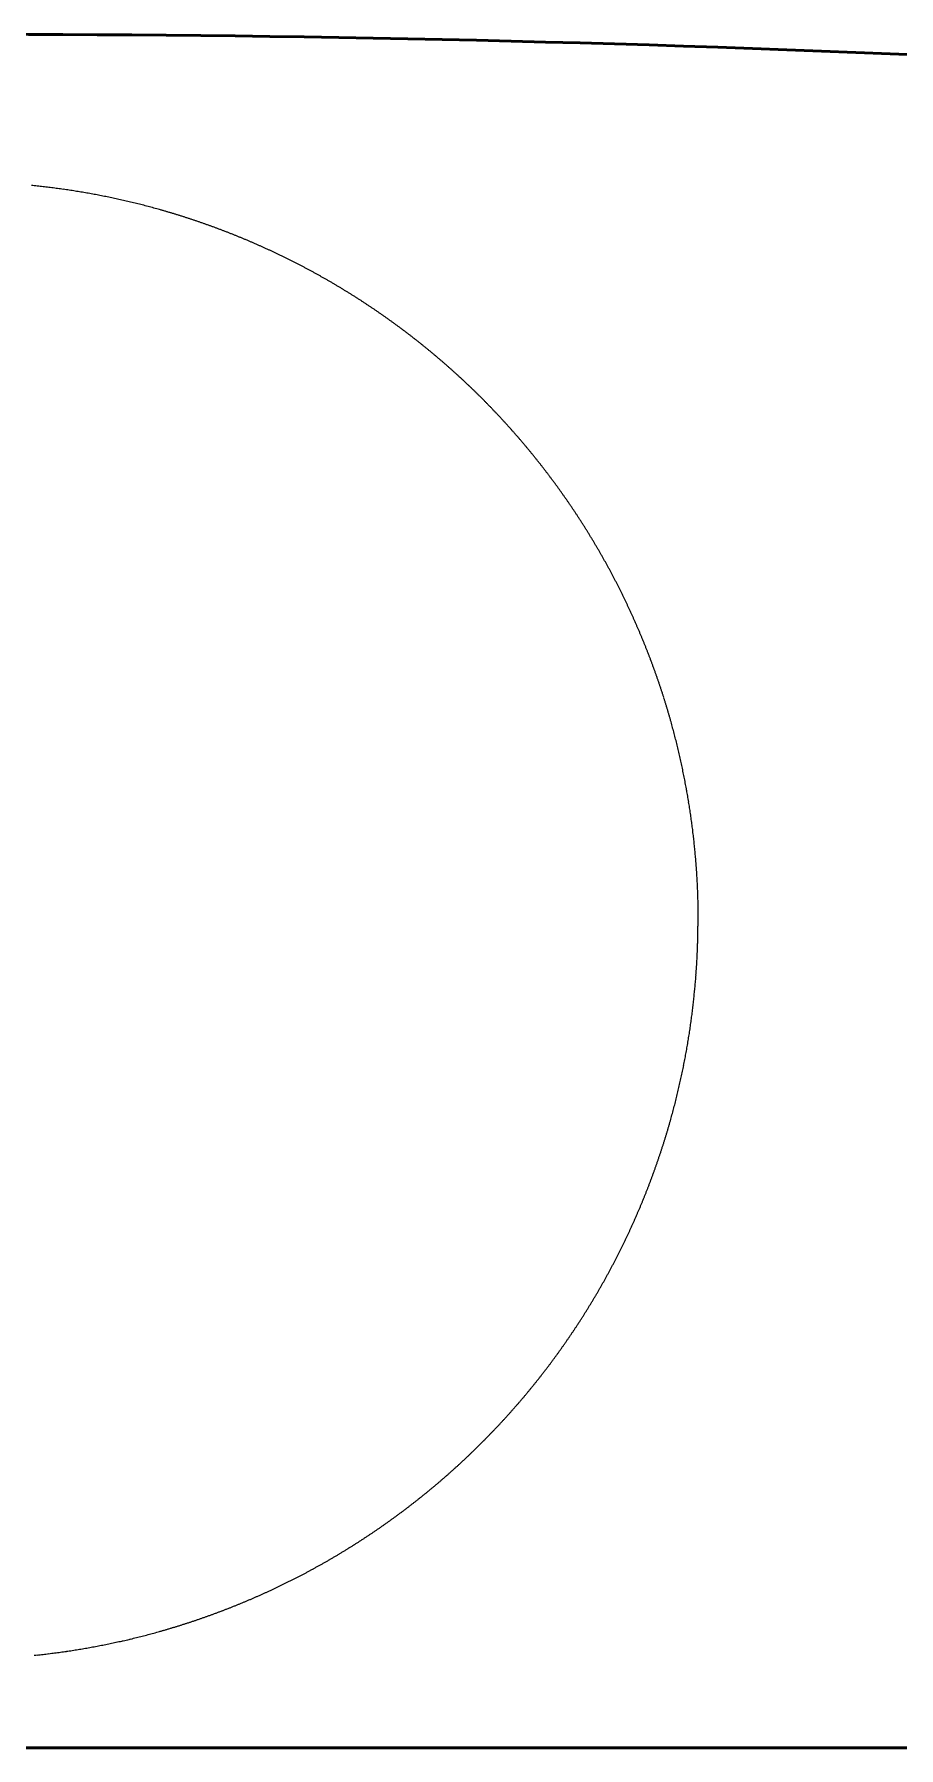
# Model space of a CAD drawing. Header units: millimetres. Extents: x 0 to 1808, y 25 to 605.
# Drawn here: x 929 to 1222, y 25 to 605 of the extents above; entities that cross this region are included whole.
import ezdxf

# ---------------------------------------------------------------- set-up
doc = ezdxf.new("R2010")
doc.units = ezdxf.units.MM
doc.layers.add('IV_OUTER_PROFILE', color=7, linetype='Continuous', lineweight=50)

msp = doc.modelspace()

# ---------------------------------------------------------------- linework, layer by layer
msp.add_line((1153.96, 304.79), (1153.87, 304.79))
for centre, radius, start, end in [((903.88, 304.55), 250.24, 84.18478, 84.41142), ((903.89, 304.68), 250.11, 83.95777, 84.18474), ((903.91, 304.82), 249.96, 83.73042, 83.95773), ((903.92, 304.99), 249.79, 83.50271, 83.73037), ((903.94, 305.17), 249.61, 83.27462, 83.50265), ((903.97, 305.37), 249.41, 83.04615, 83.27456), ((903.99, 305.58), 249.2, 82.81729, 83.04608), ((904.06, 306.14), 248.63, 82.58774, 82.81725), ((904.03, 305.88), 248.9, 82.35838, 82.58783), ((904, 305.63), 249.16, 82.12907, 82.35846), ((903.96, 305.39), 249.39, 81.89979, 82.12914), ((903.93, 305.18), 249.61, 81.67053, 81.89986), ((903.9, 304.98), 249.81, 81.44127, 81.67059), ((903.88, 304.8), 249.99, 81.21201, 81.44133), ((903.85, 304.64), 250.15, 80.98272, 81.21206), ((903.83, 304.5), 250.29, 80.7534, 80.98277), ((903.81, 304.37), 250.42, 80.52403, 80.75344), ((903.79, 304.26), 250.53, 80.29461, 80.52407), ((903.78, 304.17), 250.62, 80.06511, 80.29463), ((903.76, 304.1), 250.7, 79.83552, 80.06513), ((903.75, 304.04), 250.75, 79.60583, 79.83554), ((903.75, 304.01), 250.79, 79.37603, 79.60584), ((903.74, 303.98), 250.82, 79.14611, 79.37604), ((903.74, 303.98), 250.82, 78.91605, 79.14611), ((903.74, 303.99), 250.81, 78.68584, 78.91605), ((903.75, 304.02), 250.78, 78.45547, 78.68584), ((903.76, 304.06), 250.73, 78.22493, 78.45546), ((903.77, 304.13), 250.67, 77.99419, 78.22491), ((903.79, 304.2), 250.59, 77.76326, 77.99417), ((903.81, 304.3), 250.5, 77.53212, 77.76323), ((903.83, 304.41), 250.38, 77.30075, 77.53208), ((903.86, 304.53), 250.26, 77.06914, 77.30071), ((903.89, 304.67), 250.11, 76.83729, 77.0691), ((903.93, 304.83), 249.95, 76.60517, 76.83724), ((903.97, 305), 249.77, 76.37278, 76.60511), ((904.02, 305.19), 249.58, 76.1401, 76.37272), ((904.07, 305.39), 249.37, 75.90713, 76.14004), ((904.12, 305.61), 249.15, 75.67385, 75.90706), ((904.18, 305.84), 248.91, 75.44024, 75.67377), ((904.68, 307.76), 246.93, 75.20457, 75.44006), ((904.83, 308.36), 246.3, 74.96805, 75.20423), ((904.73, 307.98), 246.7, 74.73231, 74.96818), ((904.63, 307.6), 247.09, 74.49686, 74.73244), ((904.53, 307.24), 247.47, 74.26169, 74.49698), ((904.43, 306.89), 247.83, 74.02678, 74.2618), ((904.34, 306.56), 248.17, 73.79213, 74.02689), ((904.24, 306.24), 248.51, 73.55773, 73.79224), ((904.15, 305.93), 248.83, 73.32356, 73.55783), ((904.07, 305.64), 249.13, 73.08961, 73.32365), ((903.98, 305.36), 249.43, 72.85587, 73.0897), ((903.9, 305.09), 249.7, 72.62232, 72.85595), ((903.82, 304.84), 249.97, 72.38897, 72.62241), ((903.75, 304.6), 250.22, 72.1558, 72.38905), ((903.67, 304.38), 250.45, 71.92279, 72.15587), ((903.61, 304.17), 250.67, 71.68993, 71.92285), ((903.54, 303.97), 250.88, 71.45722, 71.68999), ((903.48, 303.79), 251.07, 71.22464, 71.45728), ((903.42, 303.62), 251.25, 70.99218, 71.22469), ((903.37, 303.47), 251.41, 70.75983, 70.99223), ((903.32, 303.33), 251.56, 70.52758, 70.75987), ((903.28, 303.2), 251.7, 70.29541, 70.52762), ((903.24, 303.09), 251.82, 70.06333, 70.29545), ((903.2, 302.99), 251.92, 69.8313, 70.06336), ((903.17, 302.9), 252.01, 69.59934, 69.83133), ((903.14, 302.83), 252.09, 69.36741, 69.59936), ((903.12, 302.77), 252.15, 69.13552, 69.36743), ((903.11, 302.73), 252.2, 68.90365, 69.13553), ((903.09, 302.7), 252.23, 68.67178, 68.90365), ((903.09, 302.69), 252.24, 68.43992, 68.67179), ((903.09, 302.68), 252.25, 68.20804, 68.43992), ((903.09, 302.7), 252.23, 67.97614, 68.20804), ((903.1, 302.72), 252.21, 67.74421, 67.97613), ((903.12, 302.76), 252.17, 67.51223, 67.74419), ((903.14, 302.81), 252.11, 67.28019, 67.51221), ((903.17, 302.88), 252.04, 67.04808, 67.28017), ((903.2, 302.96), 251.95, 66.8159, 67.04806), ((903.24, 303.05), 251.85, 66.58362, 66.81587), ((903.29, 303.15), 251.74, 66.35125, 66.58359), ((903.34, 303.27), 251.61, 66.11876, 66.35121), ((903.4, 303.4), 251.46, 65.88615, 66.11871), ((903.46, 303.55), 251.3, 65.6534, 65.8861), ((903.53, 303.71), 251.13, 65.42051, 65.65335), ((903.61, 303.88), 250.94, 65.18746, 65.42045), ((903.69, 304.06), 250.74, 64.95425, 65.1874), ((903.78, 304.26), 250.53, 64.72085, 64.95418), ((903.88, 304.46), 250.3, 64.48727, 64.72078), ((903.99, 304.68), 250.06, 64.25348, 64.48719), ((904.1, 304.91), 249.8, 64.01949, 64.2534), ((904.22, 305.16), 249.53, 63.78527, 64.0194), ((904.34, 305.42), 249.24, 63.55081, 63.78518), ((904.47, 305.68), 248.94, 63.31611, 63.55072), ((904.61, 305.96), 248.63, 63.08116, 63.31601), ((904.76, 306.25), 248.3, 62.84593, 63.08105), ((904.92, 306.56), 247.96, 62.61043, 62.84583), ((905.08, 306.87), 247.61, 62.37464, 62.61032), ((905.25, 307.19), 247.25, 62.13855, 62.37452), ((905.42, 307.53), 246.87, 61.90214, 62.13843), ((905.61, 307.87), 246.47, 61.66542, 61.90202), ((905.82, 308.26), 246.04, 61.42831, 61.66527), ((905.91, 308.44), 245.83, 61.19111, 61.42821), ((905.7, 308.06), 246.27, 60.95465, 61.19125), ((905.5, 307.68), 246.7, 60.71867, 60.95479), ((905.29, 307.32), 247.11, 60.48316, 60.7188), ((905.1, 306.97), 247.51, 60.2481, 60.48329), ((904.91, 306.64), 247.9, 60.01349, 60.24822), ((904.72, 306.31), 248.27, 59.77931, 60.01361), ((904.54, 306), 248.63, 59.54555, 59.77942), ((904.37, 305.71), 248.97, 59.31219, 59.54565), ((904.2, 305.42), 249.3, 59.07924, 59.31229), ((904.04, 305.15), 249.62, 58.84666, 59.07933), ((903.88, 304.9), 249.92, 58.61446, 58.84676), ((903.73, 304.65), 250.2, 58.38262, 58.61455), ((903.59, 304.42), 250.47, 58.15113, 58.3827), ((903.46, 304.21), 250.73, 57.91997, 58.15121), ((903.33, 304), 250.97, 57.68914, 57.92005), ((903.21, 303.81), 251.19, 57.45862, 57.68921), ((903.1, 303.64), 251.4, 57.2284, 57.45868), ((903, 303.48), 251.59, 56.99847, 57.22846), ((902.9, 303.33), 251.76, 56.76881, 56.99852), ((902.82, 303.2), 251.92, 56.53941, 56.76886), ((902.74, 303.08), 252.06, 56.31026, 56.53945), ((902.67, 302.98), 252.18, 56.08136, 56.3103), ((902.61, 302.89), 252.29, 55.85267, 56.08139), ((902.56, 302.82), 252.38, 55.6242, 55.8527), ((902.52, 302.76), 252.46, 55.39593, 55.62422), ((902.49, 302.71), 252.51, 55.16784, 55.39594), ((902.47, 302.68), 252.55, 54.93993, 55.16785), ((902.45, 302.66), 252.57, 54.71218, 54.93994), ((902.45, 302.66), 252.57, 54.48458, 54.71218), ((902.46, 302.67), 252.56, 54.25712, 54.48458), ((902.48, 302.7), 252.53, 54.02978, 54.25711), ((902.51, 302.74), 252.47, 53.80254, 54.02976), ((902.55, 302.79), 252.41, 53.57541, 53.80252), ((902.6, 302.86), 252.32, 53.34836, 53.57538), ((902.66, 302.95), 252.21, 53.12138, 53.34832), ((902.74, 303.05), 252.09, 52.89445, 53.12134), ((902.83, 303.16), 251.95, 52.66757, 52.89441), ((902.92, 303.29), 251.78, 52.44072, 52.66752), ((903.03, 303.43), 251.61, 52.21389, 52.44067), ((903.15, 303.59), 251.41, 51.98706, 52.21383), ((903.29, 303.76), 251.19, 51.76022, 51.98699), ((903.43, 303.95), 250.95, 51.53336, 51.76015), ((903.59, 304.15), 250.7, 51.30646, 51.53328), ((903.76, 304.36), 250.43, 51.07951, 51.30637), ((903.94, 304.59), 250.13, 50.85249, 51.07942), ((904.14, 304.83), 249.82, 50.62539, 50.85239), ((904.35, 305.08), 249.49, 50.3982, 50.62529), ((904.57, 305.35), 249.14, 50.17091, 50.3981), ((904.81, 305.64), 248.77, 49.94349, 50.1708), ((905.06, 305.93), 248.39, 49.71594, 49.94337), ((905.32, 306.24), 247.98, 49.48824, 49.71581), ((905.59, 306.57), 247.56, 49.26037, 49.48811), ((905.88, 306.9), 247.11, 49.03232, 49.26023), ((906.19, 307.25), 246.65, 48.80408, 49.03218), ((906.5, 307.62), 246.17, 48.57563, 48.80393), ((906.83, 307.99), 245.67, 48.34696, 48.57548), ((906.4, 307.5), 246.32, 48.11974, 48.34739), ((903.63, 304.4), 250.48, 47.8978, 48.12137), ((903.75, 304.53), 250.3, 47.67431, 47.89775), ((903.85, 304.64), 250.16, 47.45098, 47.67427), ((903.93, 304.73), 250.04, 47.22784, 47.45095), ((903.99, 304.8), 249.95, 47.00489, 47.22781), ((904.03, 304.85), 249.88, 46.78215, 47.00487), ((904.06, 304.87), 249.84, 46.55965, 46.78214), ((904.07, 304.88), 249.83, 46.3374, 46.55965), ((904.06, 304.87), 249.85, 46.11542, 46.33741), ((904.02, 304.84), 249.89, 45.89372, 46.11543), ((903.97, 304.78), 249.96, 45.67233, 45.89374), ((903.91, 304.71), 250.06, 45.45126, 45.67236), ((903.82, 304.62), 250.19, 45.23052, 45.45129), ((903.71, 304.51), 250.35, 45.01014, 45.23057), ((903.43, 304.23), 250.74, 44.79015, 45.01005), ((904.63, 305.42), 249.05, 44.5682, 44.78976), ((904.45, 305.25), 249.3, 44.34664, 44.56828), ((904.28, 305.09), 249.53, 44.12498, 44.34671), ((904.14, 304.95), 249.74, 43.9032, 44.12504), ((904, 304.82), 249.92, 43.68129, 43.90325), ((903.89, 304.7), 250.08, 43.45924, 43.68134), ((903.78, 304.61), 250.23, 43.23703, 43.45928), ((903.69, 304.52), 250.35, 43.01464, 43.23706), ((903.62, 304.45), 250.45, 42.79206, 43.01467), ((903.56, 304.4), 250.53, 42.56929, 42.79209), ((903.52, 304.36), 250.59, 42.34629, 42.5693), ((903.49, 304.33), 250.63, 42.12307, 42.3463), ((903.48, 304.32), 250.65, 41.8996, 42.12307), ((903.48, 304.32), 250.65, 41.67587, 41.8996), ((903.49, 304.33), 250.62, 41.45187, 41.67586), ((903.52, 304.36), 250.58, 41.22758, 41.45185), ((903.57, 304.4), 250.52, 41.00299, 41.22756), ((903.63, 304.45), 250.45, 40.77809, 41.00297), ((903.7, 304.52), 250.35, 40.55286, 40.77806), ((903.79, 304.59), 250.23, 40.32729, 40.55282), ((903.89, 304.68), 250.1, 40.10136, 40.32725), ((904.01, 304.78), 249.94, 39.87507, 40.10132), ((904.14, 304.89), 249.77, 39.6484, 39.87502), ((904.28, 305.01), 249.58, 39.42134, 39.64834), ((904.44, 305.14), 249.38, 39.19386, 39.42127), ((904.52, 305.2), 249.28, 38.96602, 39.19373), ((905.74, 306.19), 247.7, 38.73644, 38.9658), ((905.47, 305.98), 248.05, 38.5073, 38.73654), ((905.21, 305.77), 248.39, 38.27827, 38.5074), ((904.97, 305.57), 248.7, 38.04932, 38.27836), ((904.73, 305.39), 248.99, 37.82045, 38.04941), ((904.52, 305.22), 249.27, 37.59164, 37.82053), ((904.31, 305.06), 249.53, 37.36287, 37.59171), ((904.12, 304.92), 249.77, 37.13413, 37.36294), ((903.94, 304.78), 249.99, 36.90542, 37.1342), ((903.78, 304.66), 250.19, 36.67671, 36.90548), ((903.63, 304.55), 250.38, 36.44799, 36.67676), ((903.5, 304.45), 250.55, 36.21925, 36.44804), ((903.38, 304.36), 250.7, 35.99048, 36.2193), ((903.27, 304.29), 250.83, 35.76166, 35.99052), ((903.18, 304.22), 250.94, 35.53278, 35.76169), ((903.1, 304.16), 251.04, 35.30382, 35.53281), ((903.04, 304.12), 251.11, 35.07478, 35.30385), ((902.99, 304.08), 251.17, 34.84564, 35.0748), ((902.96, 304.06), 251.22, 34.61639, 34.84565), ((902.94, 304.05), 251.24, 34.38701, 34.6164), ((902.93, 304.04), 251.25, 34.1575, 34.38701), ((902.94, 304.05), 251.24, 33.92783, 34.15749), ((902.96, 304.06), 251.21, 33.698, 33.92782), ((903, 304.09), 251.17, 33.468, 33.69799), ((903.05, 304.12), 251.11, 33.23781, 33.46798), ((903.11, 304.16), 251.03, 33.00741, 33.23778), ((903.19, 304.22), 250.93, 32.7768, 33.00738), ((903.29, 304.28), 250.82, 32.54597, 32.77677), ((903.39, 304.35), 250.69, 32.3149, 32.54593), ((903.52, 304.42), 250.55, 32.08358, 32.31485), ((903.65, 304.51), 250.39, 31.85199, 32.08353), ((903.8, 304.6), 250.21, 31.62013, 31.85194), ((903.97, 304.7), 250.02, 31.38798, 31.62007), ((904.14, 304.81), 249.81, 31.15554, 31.38792), ((904.34, 304.93), 249.58, 30.92278, 31.15547), ((904.54, 305.05), 249.35, 30.6897, 30.9227), ((904.76, 305.18), 249.09, 30.45628, 30.68962), ((904.99, 305.32), 248.82, 30.22251, 30.45619), ((905.24, 305.46), 248.54, 29.98838, 30.22242), ((905.5, 305.61), 248.24, 29.75389, 29.98829), ((905.62, 305.69), 248.09, 29.51907, 29.75369), ((907.46, 306.73), 245.98, 29.28204, 29.51875), ((907.11, 306.53), 246.39, 29.04578, 29.28217), ((906.77, 306.34), 246.78, 28.80982, 29.0459), ((906.44, 306.16), 247.15, 28.57415, 28.80994), ((906.12, 305.98), 247.52, 28.33876, 28.57426), ((905.81, 305.82), 247.87, 28.10363, 28.33887), ((905.51, 305.66), 248.2, 27.86877, 28.10374), ((905.23, 305.5), 248.53, 27.63415, 27.86887), ((904.95, 305.36), 248.84, 27.39976, 27.63424), ((904.69, 305.22), 249.13, 27.1656, 27.39985), ((904.44, 305.09), 249.41, 26.93165, 27.16568), ((904.2, 304.97), 249.68, 26.6979, 26.93173), ((903.97, 304.86), 249.94, 26.46434, 26.69797), ((903.76, 304.75), 250.18, 26.23095, 26.46441), ((903.56, 304.65), 250.4, 25.99774, 26.23102), ((903.37, 304.56), 250.61, 25.76468, 25.99781), ((903.19, 304.47), 250.81, 25.53177, 25.76474), ((903.02, 304.39), 251, 25.29899, 25.53183), ((902.87, 304.32), 251.16, 25.06634, 25.29904), ((902.73, 304.25), 251.32, 24.8338, 25.06639), ((902.6, 304.2), 251.46, 24.60135, 24.83384), ((902.49, 304.14), 251.58, 24.369, 24.60139), ((902.39, 304.1), 251.7, 24.13673, 24.36904), ((902.3, 304.06), 251.79, 23.90452, 24.13676), ((902.22, 304.02), 251.87, 23.67238, 23.90455), ((902.16, 304), 251.94, 23.44027, 23.6724), ((902.11, 303.98), 251.99, 23.20821, 23.44029), ((902.08, 303.96), 252.03, 22.97616, 23.20822), ((902.06, 303.95), 252.06, 22.74413, 22.97617), ((902.05, 303.95), 252.06, 22.5121, 22.74413), ((902.05, 303.95), 252.06, 22.28006, 22.5121), ((902.07, 303.96), 252.04, 22.048, 22.28005), ((902.11, 303.97), 252, 21.8159, 22.04799), ((902.15, 303.99), 251.95, 21.58377, 21.81589), ((902.21, 304.01), 251.89, 21.35158, 21.58375), ((902.29, 304.04), 251.81, 21.11932, 21.35155), ((902.37, 304.08), 251.72, 20.88699, 21.11929), ((902.47, 304.11), 251.61, 20.65457, 20.88696), ((902.59, 304.16), 251.49, 20.42206, 20.65454), ((902.72, 304.21), 251.35, 20.18943, 20.42202), ((902.86, 304.26), 251.2, 19.95669, 20.18939), ((903.01, 304.32), 251.03, 19.72381, 19.95663), ((903.18, 304.38), 250.85, 19.49079, 19.72375), ((903.37, 304.44), 250.66, 19.25762, 19.49073), ((903.56, 304.51), 250.45, 19.02428, 19.25755), ((903.77, 304.58), 250.23, 18.79076, 19.02421), ((904, 304.66), 249.99, 18.55706, 18.79069), ((904.24, 304.74), 249.74, 18.32316, 18.55698), ((904.49, 304.82), 249.47, 18.08906, 18.32308), ((904.75, 304.91), 249.2, 17.85473, 18.08897), ((905.03, 305), 248.9, 17.62017, 17.85464), ((905.32, 305.09), 248.6, 17.38537, 17.62007), ((905.63, 305.19), 248.28, 17.15031, 17.38526), ((905.95, 305.29), 247.94, 16.91499, 17.1502), ((906.28, 305.39), 247.6, 16.67939, 16.91488), ((906.62, 305.49), 247.24, 16.44351, 16.67928), ((906.98, 305.6), 246.86, 16.20733, 16.44339), ((907.35, 305.71), 246.48, 15.97084, 16.2072), ((907.7, 305.81), 246.12, 15.73404, 15.97069), ((908.47, 306.03), 245.31, 15.49657, 15.73392), ((908.04, 305.91), 245.76, 15.25988, 15.49671), ((907.61, 305.79), 246.2, 15.02369, 15.26002), ((907.2, 305.68), 246.63, 14.788, 15.02383), ((906.81, 305.57), 247.04, 14.55277, 14.78813), ((906.42, 305.47), 247.44, 14.31801, 14.5529), ((906.05, 305.38), 247.82, 14.08371, 14.31813), ((905.69, 305.29), 248.19, 13.84984, 14.08382), ((905.34, 305.2), 248.55, 13.61641, 13.84995), ((905.01, 305.12), 248.89, 13.38339, 13.61651), ((904.69, 305.04), 249.22, 13.15078, 13.38349), ((904.39, 304.97), 249.53, 12.91856, 13.15087), ((904.1, 304.91), 249.83, 12.68672, 12.91865), ((903.82, 304.84), 250.11, 12.45525, 12.6868), ((903.56, 304.79), 250.38, 12.22414, 12.45533), ((903.32, 304.73), 250.63, 11.99337, 12.22421), ((903.09, 304.68), 250.86, 11.76293, 11.99344), ((902.87, 304.64), 251.08, 11.53282, 11.763), ((902.67, 304.6), 251.29, 11.30301, 11.53288), ((902.49, 304.56), 251.47, 11.0735, 11.30307), ((902.32, 304.53), 251.64, 10.84428, 11.07356), ((902.17, 304.5), 251.8, 10.61532, 10.84432), ((902.04, 304.47), 251.93, 10.38662, 10.61536), ((901.92, 304.45), 252.05, 10.15817, 10.38666), ((901.82, 304.43), 252.16, 9.92995, 10.1582), ((901.73, 304.42), 252.24, 9.70195, 9.92998), ((901.67, 304.41), 252.31, 9.47416, 9.70197), ((901.62, 304.4), 252.36, 9.24657, 9.47418), ((901.58, 304.39), 252.39, 9.01915, 9.24658), ((901.57, 304.39), 252.41, 8.79191, 9.01916), ((901.57, 304.39), 252.41, 8.56482, 8.79191), ((901.59, 304.39), 252.39, 8.33787, 8.56481), ((901.63, 304.4), 252.35, 8.11106, 8.33786), ((901.69, 304.41), 252.29, 7.88436, 8.11104), ((901.76, 304.42), 252.21, 7.65777, 7.88434), ((901.86, 304.43), 252.12, 7.43126, 7.65774), ((901.97, 304.44), 252.01, 7.20483, 7.43123), ((902.1, 304.46), 251.88, 6.97847, 7.20479), ((902.25, 304.48), 251.72, 6.75216, 6.97843), ((902.42, 304.5), 251.56, 6.52588, 6.75211), ((902.6, 304.52), 251.37, 6.29963, 6.52582), ((902.81, 304.54), 251.16, 6.07338, 6.29957), ((903.03, 304.57), 250.93, 5.84714, 6.07332), ((903.28, 304.59), 250.69, 5.62087, 5.84706), ((903.54, 304.62), 250.42, 5.39457, 5.62079), ((903.82, 304.65), 250.14, 5.16823, 5.39449), ((904.12, 304.68), 249.84, 4.94182, 5.16814), ((904.44, 304.7), 249.52, 4.71535, 4.94173), ((904.78, 304.73), 249.17, 4.48878, 4.71524), ((905.14, 304.76), 248.81, 4.26211, 4.48867), ((905.52, 304.79), 248.43, 4.03532, 4.26199), ((905.92, 304.82), 248.04, 3.8084, 4.0352), ((906.34, 304.85), 247.62, 3.58134, 3.80827), ((906.77, 304.87), 247.18, 3.35411, 3.5812), ((907.23, 304.9), 246.72, 3.12671, 3.35397), ((907.71, 304.93), 246.25, 2.89912, 3.12656), ((908.2, 304.95), 245.75, 2.67132, 2.89896), ((908.71, 304.98), 245.24, 2.4433, 2.67116), ((907.26, 304.91), 246.7, 2.21757, 2.44377), ((903.11, 304.75), 250.85, 1.99724, 2.21931), ((903.86, 304.77), 250.1, 1.77465, 1.99702), ((904.42, 304.79), 249.54, 1.55192, 1.77448), ((904.79, 304.8), 249.16, 1.3292, 1.55182), ((904.98, 304.81), 248.98, 1.10659, 1.32915), ((904.97, 304.81), 248.98, 0.88424, 1.1066), ((904.78, 304.8), 249.17, 0.66225, 0.8843), ((904.4, 304.8), 249.55, 0.44077, 0.66237), ((907.61, 304.8), 246.26, 359.10084, 359.32549), ((908.12, 304.79), 245.74, 359.32533, 359.55015), ((908.66, 304.79), 245.21, 359.54999, 359.775), ((909.22, 304.79), 244.65, 359.77483, 0.00004), ((903.83, 304.79), 250.13, 0.21991, 0.44094), ((903.06, 304.79), 250.89, 359.9998, 0.22014), ((904.94, 304.86), 248.93, 357.75651, 357.98044), ((905.33, 304.85), 248.53, 357.98033, 358.20434), ((905.75, 304.84), 248.12, 358.20422, 358.42833), ((906.18, 304.82), 247.69, 358.4282, 358.65243), ((906.64, 304.81), 247.23, 358.65229, 358.87664), ((907.11, 304.81), 246.76, 358.8765, 359.10099), ((903.02, 304.95), 250.85, 356.41432, 356.63808), ((903.29, 304.94), 250.58, 356.638, 356.86176), ((903.58, 304.92), 250.29, 356.86168, 357.08544), ((903.89, 304.9), 249.98, 357.08535, 357.30913), ((904.22, 304.89), 249.65, 357.30903, 357.53285), ((904.57, 304.88), 249.3, 357.53275, 357.75662), ((901.83, 305.03), 252.04, 355.07111, 355.29522), ((901.98, 305.02), 251.9, 355.29518, 355.5192), ((902.15, 305.01), 251.73, 355.51915, 355.74309), ((902.33, 305), 251.54, 355.74304, 355.96691), ((902.54, 304.98), 251.33, 355.96685, 356.19067), ((902.77, 304.97), 251.1, 356.19061, 356.41439), ((901.35, 305.08), 252.53, 353.72385, 353.94881), ((901.38, 305.08), 252.49, 353.9488, 354.17359), ((901.43, 305.07), 252.44, 354.17357, 354.39819), ((901.5, 305.06), 252.37, 354.39817, 354.62265), ((901.59, 305.06), 252.28, 354.62262, 354.84696), ((901.7, 305.05), 252.17, 354.84693, 355.07115), ((901.47, 305.06), 252.41, 352.59591, 352.82195), ((901.41, 305.07), 252.47, 352.82197, 353.04776), ((901.37, 305.08), 252.51, 353.04778, 353.27334), ((901.34, 305.08), 252.53, 353.27335, 353.4987), ((901.34, 305.08), 252.54, 353.4987, 353.72385), ((902.21, 304.96), 251.66, 351.23367, 351.46143), ((902.04, 304.99), 251.83, 351.46148, 351.68892), ((901.89, 305.01), 251.98, 351.68896, 351.9161), ((901.76, 305.03), 252.11, 351.91614, 352.14297), ((901.65, 305.04), 252.23, 352.14301, 352.36957), ((901.55, 305.05), 252.33, 352.3696, 352.59589), ((903.55, 304.74), 250.3, 349.8593, 350.08923), ((903.29, 304.79), 250.57, 350.08932, 350.31886), ((903.04, 304.83), 250.82, 350.31894, 350.5481), ((902.81, 304.87), 251.06, 350.54817, 350.77696), ((902.59, 304.9), 251.27, 350.77703, 351.00546), ((902.39, 304.93), 251.48, 351.00552, 351.23361), ((905.45, 304.38), 248.37, 348.47011, 348.70267), ((905.09, 304.45), 248.73, 348.70278, 348.93488), ((904.76, 304.52), 249.07, 348.93498, 349.16662), ((904.43, 304.58), 249.4, 349.16672, 349.39791), ((904.12, 304.64), 249.72, 349.39801, 349.62877), ((903.83, 304.69), 250.02, 349.62887, 349.85921), ((907.84, 303.87), 245.92, 347.0635, 347.29911), ((907.41, 303.97), 246.36, 347.29925, 347.53433), ((906.99, 304.06), 246.79, 347.53446, 347.76901), ((906.59, 304.15), 247.21, 347.76914, 348.00318), ((906.19, 304.23), 247.61, 348.0033, 348.23683), ((905.81, 304.31), 248, 348.23696, 348.46999), ((906.34, 304.24), 247.47, 345.65132, 345.88605), ((906.71, 304.15), 247.09, 345.88593, 346.12093), ((907.09, 304.05), 246.7, 346.12081, 346.35609), ((907.48, 303.96), 246.29, 346.35596, 346.59153), ((907.89, 303.86), 245.88, 346.5914, 346.82727), ((908.37, 303.75), 245.38, 346.82717, 347.06341), ((904.45, 304.74), 249.43, 344.24846, 344.48184), ((904.73, 304.66), 249.14, 344.48175, 344.71533), ((905.02, 304.58), 248.83, 344.71523, 344.94902), ((905.33, 304.5), 248.51, 344.94892, 345.18293), ((905.65, 304.42), 248.18, 345.18282, 345.41706), ((905.99, 304.33), 247.83, 345.41695, 345.65143), ((903.06, 305.14), 250.87, 342.85212, 343.08456), ((903.26, 305.08), 250.66, 343.08449, 343.31706), ((903.47, 305.02), 250.45, 343.317, 343.5497), ((903.69, 304.96), 250.21, 343.54963, 343.78249), ((903.93, 304.89), 249.97, 343.78241, 344.01543), ((904.18, 304.82), 249.7, 344.01535, 344.24855), ((902.2, 305.42), 251.77, 341.4598, 341.69171), ((902.31, 305.38), 251.66, 341.69168, 341.92365), ((902.43, 305.34), 251.53, 341.92361, 342.15565), ((902.57, 305.3), 251.39, 342.15561, 342.38773), ((902.72, 305.25), 251.23, 342.38768, 342.6199), ((902.88, 305.2), 251.06, 342.61985, 342.85217), ((901.85, 305.54), 252.14, 340.06906, 340.30085), ((901.87, 305.53), 252.12, 340.30084, 340.53263), ((901.91, 305.52), 252.08, 340.53262, 340.7644), ((901.96, 305.5), 252.03, 340.76439, 340.99619), ((902.02, 305.48), 251.96, 340.99617, 341.22799), ((902.1, 305.45), 251.87, 341.22797, 341.45983), ((902.01, 305.48), 251.97, 338.67746, 338.90953), ((901.95, 305.5), 252.04, 338.90955, 339.14156), ((901.9, 305.52), 252.09, 339.14157, 339.37351), ((901.87, 305.53), 252.13, 339.37352, 339.6054), ((901.85, 305.54), 252.15, 339.60541, 339.83725), ((901.84, 305.54), 252.15, 339.83725, 340.06906), ((902.66, 305.21), 251.27, 337.28257, 337.51533), ((902.52, 305.27), 251.42, 337.51538, 337.748), ((902.39, 305.32), 251.56, 337.74805, 337.98054), ((902.27, 305.37), 251.69, 337.98057, 338.21294), ((902.17, 305.41), 251.8, 338.21298, 338.44524), ((902.08, 305.45), 251.89, 338.44527, 338.67743), ((903.78, 304.73), 250.05, 335.88197, 336.11583), ((903.57, 304.83), 250.29, 336.1159, 336.34955), ((903.36, 304.92), 250.51, 336.34962, 336.58307), ((903.16, 305), 250.72, 336.58313, 336.81639), ((902.98, 305.08), 250.92, 336.81645, 337.04954), ((902.82, 305.15), 251.1, 337.0496, 337.28251), ((905.36, 304.01), 248.32, 334.47326, 334.70861), ((905.06, 304.15), 248.64, 334.70871, 334.94378), ((904.78, 304.28), 248.95, 334.94388, 335.17869), ((904.52, 304.4), 249.24, 335.17878, 335.41333), ((904.26, 304.52), 249.53, 335.41342, 335.64773), ((904.02, 304.63), 249.79, 335.64781, 335.88189), ((907, 303.21), 246.49, 332.81722, 333.05404), ((907.4, 303.01), 246.04, 333.054, 333.29131), ((906.98, 303.22), 246.51, 333.2914, 333.5283), ((906.64, 303.39), 246.9, 333.52842, 333.76499), ((906.3, 303.56), 247.27, 333.76511, 334.00135), ((905.97, 303.71), 247.63, 334.00147, 334.23741), ((905.66, 303.86), 247.98, 334.23752, 334.47315), ((905.07, 304.22), 248.67, 331.40564, 331.64005), ((905.36, 304.07), 248.34, 331.63995, 331.87473), ((905.66, 303.91), 248, 331.87462, 332.10978), ((905.97, 303.74), 247.65, 332.10967, 332.34523), ((906.3, 303.57), 247.28, 332.34511, 332.58108), ((906.64, 303.39), 246.89, 332.58096, 332.81735), ((903.43, 305.14), 250.55, 329.77482, 330.00695), ((903.62, 305.03), 250.33, 330.00688, 330.2393), ((903.83, 304.91), 250.09, 330.23923, 330.47195), ((904.05, 304.79), 249.84, 330.47187, 330.70491), ((904.28, 304.65), 249.57, 330.70482, 330.93818), ((904.53, 304.52), 249.28, 330.93809, 331.17179), ((904.79, 304.37), 248.98, 331.1717, 331.40574), ((902.57, 305.65), 251.55, 328.38773, 328.61838), ((902.68, 305.58), 251.42, 328.61835, 328.84921), ((902.8, 305.51), 251.28, 328.84917, 329.08027), ((902.94, 305.43), 251.12, 329.08022, 329.31156), ((903.09, 305.34), 250.95, 329.3115, 329.54309), ((903.25, 305.24), 250.76, 329.54303, 329.77489), ((902.22, 305.87), 251.96, 326.77829, 327.00778), ((902.22, 305.86), 251.95, 327.00778, 327.2374), ((902.25, 305.85), 251.93, 327.23739, 327.46715), ((902.28, 305.83), 251.89, 327.46714, 327.69705), ((902.33, 305.8), 251.83, 327.69703, 327.92711), ((902.4, 305.75), 251.75, 327.92709, 328.15735), ((902.48, 305.71), 251.66, 328.15732, 328.38777), ((902.57, 305.63), 251.53, 325.17425, 325.4032), ((902.48, 305.69), 251.65, 325.40323, 325.63222), ((902.4, 305.75), 251.74, 325.63225, 325.86129), ((902.33, 305.79), 251.82, 325.86131, 326.09042), ((902.28, 305.82), 251.88, 326.09044, 326.31962), ((902.25, 305.85), 251.93, 326.31963, 326.5489), ((902.22, 305.86), 251.95, 326.54891, 326.77829), ((903.63, 304.87), 250.24, 323.57121, 323.80025), ((903.43, 305.02), 250.48, 323.80033, 324.02932), ((903.26, 305.15), 250.7, 324.02938, 324.25833), ((903.09, 305.26), 250.9, 324.25839, 324.48732), ((902.94, 305.37), 251.09, 324.48737, 324.71628), ((902.8, 305.47), 251.25, 324.71633, 324.94524), ((902.68, 305.55), 251.4, 324.94529, 325.17421), ((905.36, 303.56), 248.06, 321.96464, 322.19443), ((905.07, 303.79), 248.43, 322.19454, 322.42418), ((904.8, 304), 248.77, 322.42429, 322.6538), ((904.54, 304.2), 249.1, 322.6539, 322.88329), ((904.29, 304.38), 249.41, 322.88338, 323.11266), ((904.05, 304.56), 249.71, 323.11275, 323.34194), ((903.83, 304.72), 249.98, 323.34203, 323.57113), ((904.1, 304.61), 249.7, 320.13482, 320.36147), ((904.25, 304.49), 249.51, 320.36142, 320.58846), ((904.41, 304.36), 249.3, 320.58839, 320.81584), ((904.58, 304.21), 249.08, 320.81577, 321.04363), ((906.91, 302.34), 246.09, 321.0431, 321.27394), ((906.31, 302.82), 246.86, 321.27387, 321.50419), ((905.98, 303.08), 247.28, 321.50432, 321.73444), ((905.66, 303.33), 247.68, 321.73457, 321.96452), ((903.43, 305.18), 250.58, 318.33435, 318.55836), ((903.47, 305.15), 250.53, 318.55834, 318.78263), ((903.51, 305.11), 250.47, 318.78261, 319.0072), ((903.58, 305.05), 250.39, 319.00717, 319.23207), ((903.65, 304.99), 250.29, 319.23204, 319.45726), ((903.74, 304.91), 250.17, 319.45723, 319.68278), ((903.85, 304.82), 250.03, 319.68274, 319.90865), ((903.97, 304.72), 249.88, 319.9086, 320.13488), ((903.71, 304.92), 250.2, 316.55075, 316.77298), ((903.62, 305), 250.32, 316.77302, 316.99543), ((903.55, 305.07), 250.42, 316.99546, 317.21805), ((903.49, 305.12), 250.5, 317.21807, 317.44087), ((903.45, 305.16), 250.55, 317.44089, 317.66389), ((903.43, 305.18), 250.59, 317.6639, 317.88714), ((903.41, 305.19), 250.6, 317.88715, 318.11062), ((903.42, 305.19), 250.6, 318.11062, 318.33436), ((903.38, 305.27), 250.68, 314.78013, 315.00041), ((903.1, 305.54), 251.07, 315.00053, 315.22032), ((904.72, 303.94), 248.8, 315.21973, 315.4415), ((904.36, 304.29), 249.3, 315.44134, 315.66294), ((904.2, 304.45), 249.52, 315.66301, 315.88471), ((904.05, 304.59), 249.72, 315.88477, 316.10658), ((903.92, 304.72), 249.91, 316.10664, 316.32857), ((903.81, 304.83), 250.07, 316.32862, 316.5507), ((904.16, 304.47), 249.56, 312.78098, 313.00411), ((904.22, 304.41), 249.48, 313.00408, 313.22703), ((904.24, 304.38), 249.44, 313.22701, 313.44975), ((904.23, 304.4), 249.46, 313.44975, 313.67224), ((904.18, 304.45), 249.53, 313.67226, 313.89447), ((904.1, 304.54), 249.65, 313.89451, 314.1164), ((903.97, 304.66), 249.83, 314.11645, 314.33799), ((903.81, 304.83), 250.06, 314.33806, 314.55921), ((903.61, 305.03), 250.34, 314.55929, 314.78003), ((906.23, 302.12), 246.43, 310.75154, 310.98003), ((906.55, 301.76), 245.95, 310.97988, 311.20859), ((906.89, 301.38), 245.44, 311.20843, 311.43737), ((903.91, 304.73), 249.92, 311.43915, 311.66373), ((903.34, 305.37), 250.78, 311.66425, 311.88775), ((903.57, 305.11), 250.43, 311.88765, 312.11114), ((903.77, 304.89), 250.14, 312.11105, 312.33451), ((903.94, 304.71), 249.9, 312.33443, 312.55781), ((904.07, 304.57), 249.7, 312.55775, 312.78102), ((903.97, 304.82), 249.95, 308.70325, 308.93049), ((904.17, 304.58), 249.64, 308.9304, 309.15773), ((904.38, 304.32), 249.3, 309.15763, 309.38505), ((904.61, 304.04), 248.95, 309.38495, 309.61248), ((904.84, 303.76), 248.58, 309.61237, 309.84003), ((905.1, 303.46), 248.18, 309.83991, 310.06771), ((905.36, 303.14), 247.77, 310.06758, 310.29553), ((905.64, 302.82), 247.35, 310.2954, 310.52352), ((905.93, 302.48), 246.9, 310.52338, 310.75168), ((902.74, 306.4), 251.96, 306.66002, 306.88715), ((902.83, 306.28), 251.81, 306.88711, 307.1142), ((902.93, 306.15), 251.64, 307.11415, 307.34121), ((903.04, 306), 251.46, 307.34115, 307.5682), ((903.16, 305.84), 251.25, 307.56814, 307.79518), ((903.3, 305.66), 251.03, 307.79512, 308.02218), ((903.45, 305.48), 250.79, 308.02211, 308.24919), ((903.61, 305.27), 250.53, 308.24911, 308.47624), ((903.78, 305.05), 250.25, 308.47615, 308.70333), ((902.45, 306.78), 252.43, 304.38373, 304.61199), ((902.44, 306.81), 252.47, 304.612, 304.84009), ((902.43, 306.82), 252.48, 304.84009, 305.06802), ((902.43, 306.82), 252.48, 305.06802, 305.29581), ((902.44, 306.8), 252.46, 305.2958, 305.52345), ((902.46, 306.77), 252.42, 305.52344, 305.75097), ((902.5, 306.73), 252.36, 305.75096, 305.97838), ((902.54, 306.67), 252.29, 305.97836, 306.20569), ((902.59, 306.59), 252.2, 306.20566, 306.43291), ((902.66, 306.5), 252.08, 306.43288, 306.66006), ((903.26, 305.54), 250.95, 301.85752, 302.08849), ((903.15, 305.72), 251.17, 302.08855, 302.31922), ((903.04, 305.89), 251.37, 302.31928, 302.54965), ((902.94, 306.05), 251.55, 302.5497, 302.77979), ((902.85, 306.19), 251.72, 302.77984, 303.00965), ((902.77, 306.32), 251.87, 303.0097, 303.23925), ((902.69, 306.43), 252.01, 303.23929, 303.4686), ((902.63, 306.53), 252.13, 303.46863, 303.6977), ((902.57, 306.62), 252.23, 303.69774, 303.92658), ((902.52, 306.69), 252.32, 303.92661, 304.15525), ((902.48, 306.74), 252.38, 304.15527, 304.38371), ((905, 302.61), 247.55, 299.29193, 299.52709), ((904.81, 302.95), 247.93, 299.52721, 299.76193), ((904.63, 303.27), 248.3, 299.76205, 299.99634), ((904.45, 303.57), 248.65, 299.99646, 300.23033), ((904.28, 303.86), 248.99, 300.23044, 300.46391), ((904.11, 304.14), 249.32, 300.46401, 300.69709), ((903.95, 304.41), 249.63, 300.69719, 300.92989), ((903.8, 304.66), 249.92, 300.92998, 301.16231), ((903.66, 304.9), 250.2, 301.16239, 301.39437), ((903.52, 305.13), 250.47, 301.39445, 301.62607), ((903.39, 305.34), 250.71, 301.62615, 301.85744), ((904.65, 303.38), 248.39, 296.45812, 296.69318), ((904.8, 303.09), 248.06, 296.69307, 296.9284), ((904.95, 302.78), 247.72, 296.9283, 297.16391), ((905.12, 302.47), 247.36, 297.1638, 297.3997), ((905.29, 302.14), 246.99, 297.39958, 297.63579), ((905.46, 301.8), 246.61, 297.63567, 297.87219), ((905.65, 301.45), 246.21, 297.87206, 298.10891), ((905.92, 300.95), 245.65, 298.10871, 298.34605), ((905.8, 301.16), 245.88, 298.3461, 298.58314), ((905.6, 301.54), 246.32, 298.58328, 298.81984), ((905.39, 301.91), 246.74, 298.81997, 299.05605), ((905.19, 302.27), 247.15, 299.05618, 299.2918), ((903.3, 306.25), 251.56, 293.19037, 293.42282), ((903.35, 306.12), 251.42, 293.42278, 293.65534), ((903.41, 305.99), 251.28, 293.65529, 293.88798), ((903.48, 305.84), 251.11, 293.88793, 294.12075), ((903.55, 305.68), 250.94, 294.1207, 294.35367), ((903.63, 305.5), 250.74, 294.35361, 294.58674), ((903.71, 305.32), 250.54, 294.58668, 294.81998), ((903.81, 305.12), 250.32, 294.81991, 295.05339), ((903.91, 304.91), 250.09, 295.05332, 295.287), ((904.01, 304.68), 249.84, 295.28692, 295.5208), ((904.13, 304.45), 249.58, 295.52072, 295.75481), ((904.25, 304.2), 249.3, 295.75472, 295.98904), ((904.37, 303.94), 249.01, 295.98895, 296.22351), ((904.51, 303.67), 248.71, 296.22341, 296.45821), ((903.19, 306.48), 251.81, 289.70998, 289.94204), ((903.16, 306.56), 251.9, 289.94207, 290.17407), ((903.13, 306.63), 251.97, 290.17409, 290.40606), ((903.11, 306.68), 252.03, 290.40607, 290.63801), ((903.1, 306.72), 252.07, 290.63802, 290.86993), ((903.09, 306.74), 252.1, 290.86994, 291.10185), ((903.08, 306.75), 252.11, 291.10186, 291.33377), ((903.09, 306.75), 252.11, 291.33377, 291.56569), ((903.09, 306.74), 252.09, 291.56569, 291.79764), ((903.1, 306.71), 252.06, 291.79763, 292.02962), ((903.12, 306.66), 252.01, 292.02961, 292.26165), ((903.14, 306.61), 251.95, 292.26163, 292.49373), ((903.17, 306.54), 251.87, 292.4937, 292.72587), ((903.21, 306.45), 251.78, 292.72585, 292.9581), ((903.25, 306.36), 251.68, 292.95806, 293.19041), ((904.49, 302.3), 247.44, 285.27489, 285.51005), ((904.39, 302.65), 247.8, 285.51017, 285.74506), ((904.3, 302.98), 248.14, 285.74517, 285.97982), ((904.2, 303.29), 248.47, 285.97992, 286.21432), ((904.12, 303.6), 248.78, 286.21442, 286.44859), ((904.03, 303.89), 249.09, 286.44869, 286.68264), ((903.95, 304.16), 249.37, 286.68273, 286.91647), ((903.87, 304.42), 249.65, 286.91656, 287.1501), ((903.79, 304.67), 249.91, 287.15019, 287.38355), ((903.72, 304.9), 250.15, 287.38362, 287.61681), ((903.65, 305.12), 250.38, 287.61688, 287.8499), ((903.58, 305.33), 250.6, 287.84997, 288.08284), ((903.52, 305.52), 250.8, 288.0829, 288.31563), ((903.46, 305.7), 250.99, 288.31569, 288.54829), ((903.4, 305.87), 251.17, 288.54834, 288.78082), ((903.35, 306.02), 251.32, 288.78087, 289.01325), ((903.3, 306.15), 251.47, 289.01329, 289.24557), ((903.26, 306.28), 251.6, 289.24561, 289.4778), ((903.22, 306.38), 251.71, 289.47784, 289.70995), ((903.8, 305.12), 250.34, 279.02057, 279.24982), ((903.78, 305.22), 250.44, 279.24985, 279.47916), ((903.77, 305.3), 250.52, 279.47919, 279.70858), ((903.76, 305.36), 250.59, 279.7086, 279.93809), ((903.75, 305.41), 250.63, 279.93811, 280.1677), ((903.74, 305.44), 250.66, 280.16771, 280.39741), ((903.74, 305.45), 250.68, 280.39742, 280.62726), ((903.74, 305.45), 250.67, 280.62726, 280.85724), ((903.75, 305.43), 250.65, 280.85724, 281.08737), ((903.75, 305.39), 250.61, 281.08736, 281.31767), ((903.76, 305.34), 250.56, 281.31765, 281.54814), ((903.78, 305.27), 250.49, 281.54812, 281.7788), ((903.8, 305.18), 250.4, 281.77878, 282.00966), ((903.82, 305.08), 250.29, 282.00963, 282.24074), ((903.84, 304.96), 250.17, 282.2407, 282.47204), ((903.87, 304.83), 250.04, 282.472, 282.70358), ((903.91, 304.68), 249.88, 282.70353, 282.93537), ((903.95, 304.51), 249.71, 282.93531, 283.16742), ((903.99, 304.33), 249.53, 283.16736, 283.39974), ((904.03, 304.13), 249.33, 283.39968, 283.63235), ((904.09, 303.92), 249.11, 283.63229, 283.86527), ((904.14, 303.7), 248.88, 283.86519, 284.09849), ((904.2, 303.46), 248.63, 284.09841, 284.33203), ((904.93, 300.65), 245.73, 284.33107, 284.56755), ((904.79, 301.19), 246.29, 284.56733, 284.80336), ((904.68, 301.57), 246.68, 284.80349, 285.03921), ((904.58, 301.94), 247.07, 285.03933, 285.27477), ((903.93, 304.37), 249.58, 275.81701, 276.04438), ((903.95, 304.18), 249.39, 276.04432, 276.27208), ((903.97, 303.96), 249.17, 276.27201, 276.50017), ((904, 303.74), 248.94, 276.5001, 276.72866), ((904.04, 303.43), 248.63, 276.72856, 276.9576), ((904.04, 303.42), 248.63, 276.95764, 277.18688), ((904, 303.68), 248.89, 277.18696, 277.41615), ((903.97, 303.93), 249.13, 277.41623, 277.64538), ((903.94, 304.15), 249.36, 277.64545, 277.87457), ((903.91, 304.35), 249.57, 277.87464, 278.10375), ((903.89, 304.54), 249.76, 278.10381, 278.33292), ((903.86, 304.71), 249.93, 278.33297, 278.5621), ((903.84, 304.86), 250.08, 278.56214, 278.7913), ((903.82, 305), 250.22, 278.79134, 279.02053)]:
    msp.add_arc(centre, radius, start, end)
at = {"layer": 'IV_OUTER_PROFILE'}
msp.add_line((1807.77, 24.79), (0, 24.79), dxfattribs=at)
msp.add_arc((903.88, -6898.95), 7503.74, 84.294167, 95.705833, dxfattribs=at)

doc.saveas('drawing.dxf')
